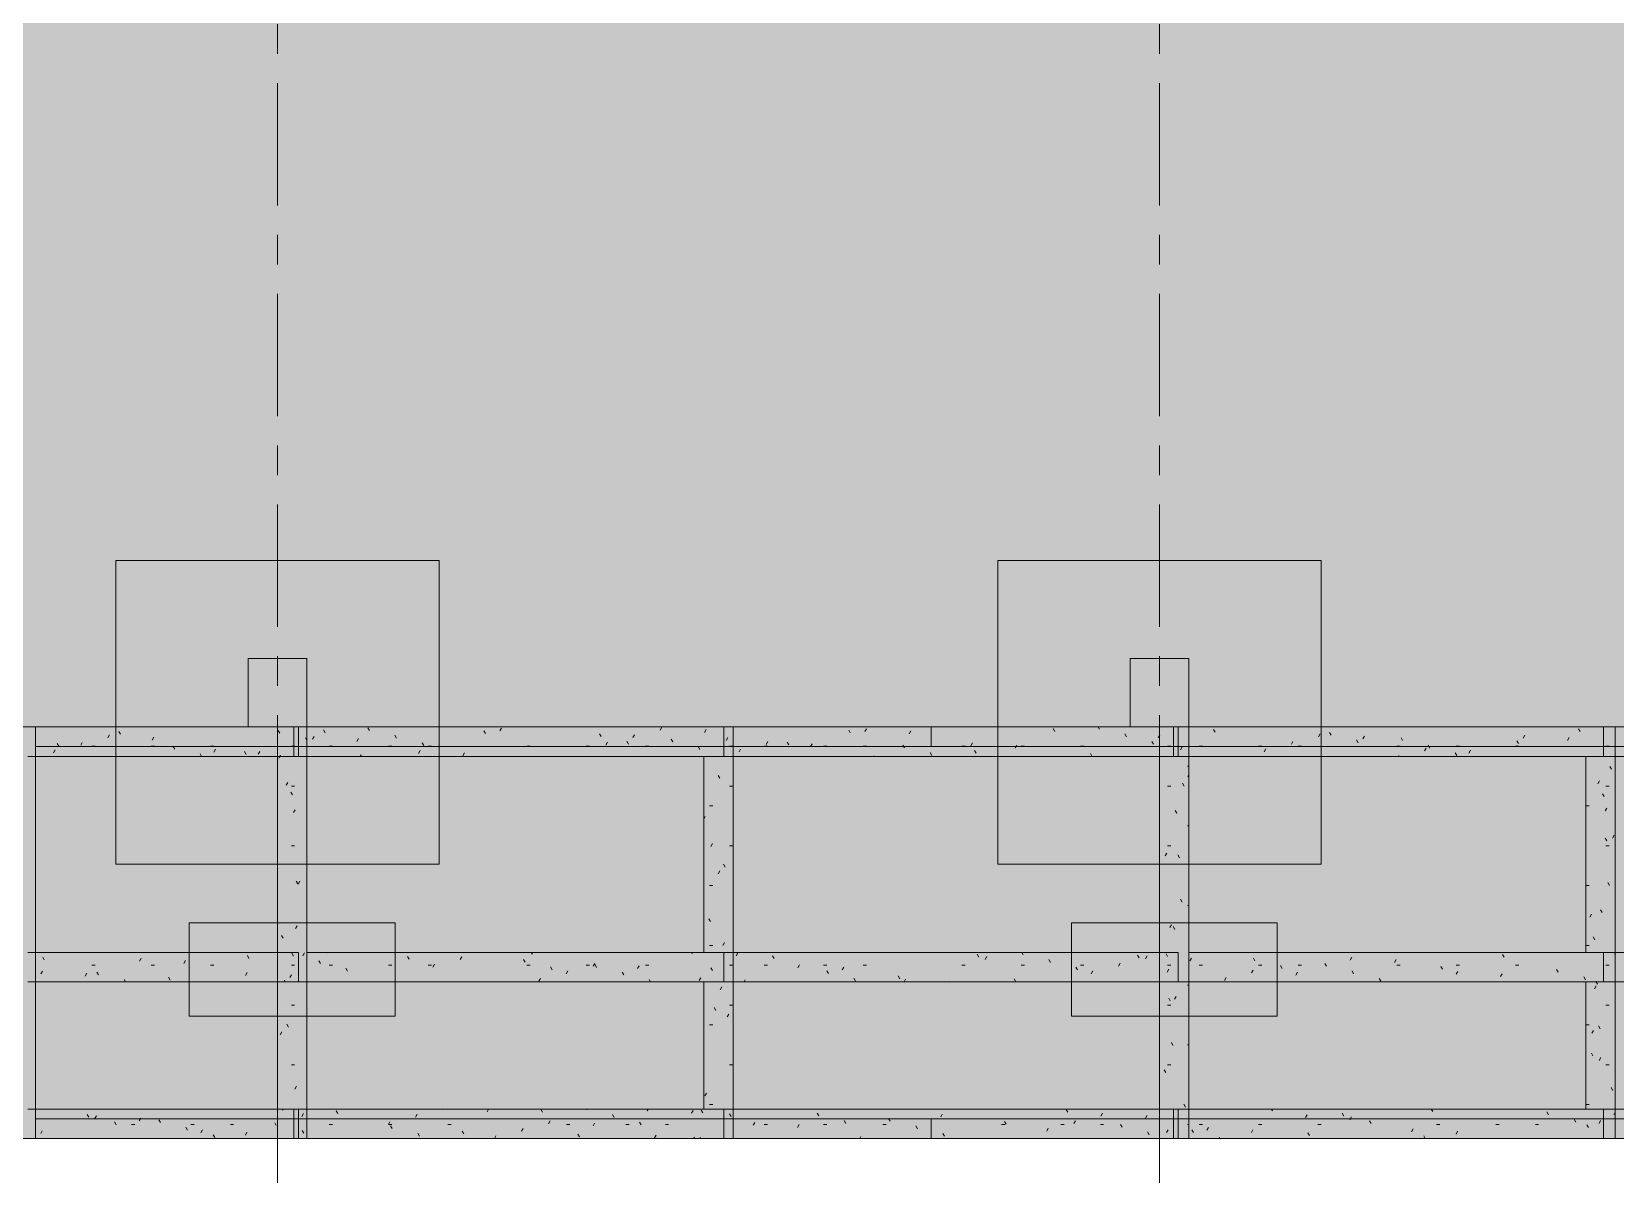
# Model space of a CAD drawing. Header units: millimetres. Extents: x -4000 to 187956, y -58990 to 162485.
# Drawn here: x 147922 to 164080, y -45821 to -34160 of the extents above; entities that cross this region are included whole.
import ezdxf

# ---------------------------------------------------------------- set-up
doc = ezdxf.new("R2010")
doc.units = ezdxf.units.MM
doc.linetypes.add('Grid Line 12_5mm', pattern=[2150, 1250, -300, 300, -300])
for name, color, linetype, lineweight in [('A-FLOR', 192, 'Continuous', 13), ('A-FLOR-PATT', 8, 'Continuous', 13), ('A-WALL', 113, 'Continuous', 13), ('A-WALL-PATT', 111, 'Continuous', 13), ('S-BEAM', 12, 'Continuous', 9), ('S-COLS', 52, 'Continuous', 9), ('S-GRID', 1, 'Continuous', 30)]:
    doc.layers.add(name, color=color, linetype=linetype, lineweight=lineweight)
pattern_1 = [(0, (0, 0), (812.8, 203.2), [33.528, -576.072, 33.528, -576.072, -3251.2]), (0, (0, 0), (812.8, 203.2), [-1219.2, 33.528, -1185.672, 33.528, -576.072, -1422.4]), (0, (0, 0), (812.8, 203.2), [-3048, 33.528, -372.872, 33.528, -982.472]), (120, (304.8, 101.6), (-582.37636, 602.30545), [33.528, -576.072, 33.528, -576.072, -3251.2]), (120, (304.8, 101.6), (-582.37636, 602.30545), [-1219.2, 33.528, -1185.672, 33.528, -576.072, -1422.4]), (120, (304.8, 101.6), (-582.37636, 602.30545), [-3048, 33.528, -372.872, 33.528, -982.472]), (240, (406.4, 508), (-230.42364, -805.50545), [33.528, -576.072, 33.528, -576.072, -3251.2]), (240, (406.4, 508), (-230.42364, -805.50545), [-1219.2, 33.528, -1185.672, 33.528, -576.072, -1422.4]), (240, (406.4, 508), (-230.42364, -805.50545), [-3048, 33.528, -372.872, 33.528, -982.472])]
pattern_2 = [(0, (2480.62, 0), (806.943, 203.2), [33.286, -571.921, 33.286, -571.921, -3227.771]), (0, (2480.62, 0), (806.943, 203.2), [-1210.414, 33.286, -1177.128, 33.286, -571.921, -1412.15]), (0, (2480.62, 0), (806.943, 203.2), [-3026.035, 33.286, -370.185, 33.286, -975.392]), (119.821, (2783.22, 101.6), (-579.43966, 604.50027), [33.468, -575.037, -3853.863]), (119.821, (2783.22, 101.6), (-579.43966, 604.50027), [-608.505, 33.468, -575.037, -3245.359]), (119.821, (2783.22, 101.6), (-579.43966, 604.50027), [-1217.009, 33.468, -1183.542, -2028.349]), (119.821, (2783.22, 101.6), (-579.43966, 604.50027), [-2434.019, 33.468, -575.037, -1419.844]), (119.821, (2783.22, 101.6), (-579.43966, 604.50027), [-3042.524, 33.468, -372.202, -1014.175]), (119.821, (2783.22, 101.6), (-579.43966, 604.50027), [-3448.194, 33.468, -980.707]), (240.179, (2884.1, 508), (-227.5056, -803.30884), [33.468, -575.037, -3853.863]), (240.179, (2884.1, 508), (-227.5056, -803.30884), [-608.505, 33.468, -575.037, -3245.359]), (240.179, (2884.1, 508), (-227.5056, -803.30884), [-1217.009, 33.468, -1183.542, -2028.349]), (240.179, (2884.1, 508), (-227.5056, -803.30884), [-2434.019, 33.468, -575.037, -1419.844]), (240.179, (2884.1, 508), (-227.5056, -803.30884), [-3042.524, 33.468, -372.202, -1014.175]), (240.179, (2884.1, 508), (-227.5056, -803.30884), [-3448.194, 33.468, -980.707])]

# ---------------------------------------------------------------- blocks, each defined once
blk = doc.blocks.new('CMF2_NHAPHUTRO_S_rvt-1-0_000')
at = {"layer": 'A-FLOR-PATT', "lineweight": 9}
h = blk.add_hatch(dxfattribs=at)
h.set_pattern_fill('FP_1', color=250, style=0, pattern_type=2)
h.set_pattern_definition(pattern_1)
h.paths.add_polyline_path([(65080, -42756), (65080, -39456), (62980, -39456), (62980, -42756)])
h.paths.add_polyline_path([(157780, -42656), (161080, -42656), (161080, -39556), (157780, -39556), (157780, -41297)])
h.paths.add_polyline_path([(166780, -42656), (170080, -42656), (170080, -39556), (166780, -39556), (166780, -41297)])
h.paths.add_polyline_path([(152080, -42656), (152080, -39556), (148780, -39556), (148780, -42656)])
h.paths.add_polyline_path([(139780, -42656), (143080, -42656), (143080, -39556), (139780, -39556), (139780, -41297)])
h.paths.add_polyline_path([(132580, -42656), (135880, -42656), (135880, -39556), (132580, -39556), (132580, -41297)])
h.paths.add_polyline_path([(128680, -42656), (128680, -39556), (125380, -39556), (125380, -42656)])
h.paths.add_polyline_path([(121480, -42656), (121480, -39556), (118180, -39556), (118180, -42656)])
h.paths.add_polyline_path([(108855, -42656), (112155, -42656), (112155, -39556), (108855, -39556), (108855, -41297)])
h.paths.add_polyline_path([(100180, -42656), (103480, -42656), (103480, -39556), (100180, -39556), (100180, -41297)])
h.paths.add_polyline_path([(96280, -42656), (96280, -39556), (92980, -39556), (92980, -42656), (93524, -42656)])
h.paths.add_polyline_path([(85780, -42656), (89080, -42656), (89080, -39556), (85780, -39556), (85780, -41297)])
h.paths.add_polyline_path([(78580, -42656), (81880, -42656), (81880, -39556), (78580, -39556), (78580, -41297)])
h.paths.add_polyline_path([(71380, -42656), (74680, -42656), (74680, -39556), (71380, -39556), (71380, -41297)])
h.paths.add_polyline_path([(58480, -42656), (58480, -39556), (55180, -39556), (55180, -42656), (57244, -42656)])
h.paths.add_polyline_path([(178250, -42206), (178250, -38906), (176150, -38906), (176150, -42206)])
h.paths.add_polyline_path([(167380, -33006), (169480, -33006), (169480, -29706), (167380, -29706), (167380, -31953)])
h.paths.add_polyline_path([(158380, -33006), (160480, -33006), (160480, -29706), (158380, -29706), (158380, -31953)])
h.paths.add_polyline_path([(140380, -33006), (142480, -33006), (142480, -29706), (140380, -29706), (140380, -31953)])
h.paths.add_polyline_path([(133180, -33006), (135280, -33006), (135280, -29706), (133180, -29706), (133180, -31953)])
h.paths.add_polyline_path([(125980, -33006), (128080, -33006), (128080, -29706), (125980, -29706), (125980, -31953)])
h.paths.add_polyline_path([(120733, -33006), (120880, -33006), (120880, -29706), (118780, -29706), (118780, -33006)])
h.paths.add_polyline_path([(111555, -33006), (111555, -29706), (109455, -29706), (109455, -33006)])
h.paths.add_polyline_path([(95680, -33006), (95680, -29706), (93580, -29706), (93580, -33006)])
h.paths.add_polyline_path([(102880, -33006), (102880, -29706), (100780, -29706), (100780, -33006), (102593, -33006)])
h.paths.add_polyline_path([(88480, -33006), (88480, -29706), (86380, -29706), (86380, -33006)])
h.paths.add_polyline_path([(71980, -33006), (74080, -33006), (74080, -29706), (71980, -29706), (71980, -31953)])
h.paths.add_polyline_path([(65080, -33006), (65080, -29706), (62980, -29706), (62980, -33006)])
h.paths.add_polyline_path([(57244, -33006), (57880, -33006), (57880, -29706), (55780, -29706), (55780, -33006)])
h.paths.add_polyline_path([(178250, -32906), (178250, -29806), (176150, -29806), (176150, -32906)])
h.paths.add_polyline_path([(158280, -27956), (160380, -27956), (160380, -27056), (158280, -27056), (158280, -27281)])
h.paths.add_polyline_path([(63180, -27956), (65280, -27956), (65280, -27056), (63180, -27056), (63180, -27281)])
h.paths.add_polyline_path([(120733, -25756), (120880, -25756), (120880, -22656), (118780, -22656), (118780, -25756)])
h.paths.add_polyline_path([(128080, -25756), (128080, -22656), (125980, -22656), (125980, -25756)])
h.paths.add_polyline_path([(111555, -25756), (111555, -22656), (109455, -22656), (109455, -25756)])
h.paths.add_polyline_path([(71980, -25756), (74080, -25756), (74080, -22656), (71980, -22656)])
h.paths.add_polyline_path([(62980, -25756), (65080, -25756), (65080, -22656), (62980, -22656)])
h.paths.add_polyline_path([(55780, -25756), (57880, -25756), (57880, -22656), (55780, -22656)])
h.paths.add_polyline_path([(178230, -25256), (178230, -23156), (176130, -23156), (176130, -25256)])
h.paths.add_polyline_path([(169480, -25256), (169480, -23156), (167380, -23156), (167380, -25256)])
h.paths.add_polyline_path([(160480, -25256), (160480, -23156), (158380, -23156), (158380, -25256)])
h.paths.add_polyline_path([(151480, -25256), (151480, -23156), (149380, -23156), (149380, -25256)])
h.paths.add_polyline_path([(140380, -25256), (142480, -25256), (142480, -23156), (140380, -23156)])
h.paths.add_polyline_path([(133180, -25256), (135280, -25256), (135280, -23156), (133180, -23156)])
h.paths.add_polyline_path([(102593, -25256), (102880, -25256), (102880, -23156), (100780, -23156), (100780, -25256)])
h.paths.add_polyline_path([(95680, -25256), (95680, -23156), (93580, -23156), (93580, -25256)])
h.paths.add_polyline_path([(79180, -25256), (81280, -25256), (81280, -23156), (79180, -23156)])
h.paths.add_polyline_path([(88480, -25256), (88480, -23156), (86380, -23156), (86380, -25256)])
h = blk.add_hatch(dxfattribs=at)
h.set_pattern_fill('FP_1', color=250, style=0, pattern_type=2)
h.set_pattern_definition(pattern_1)
h.paths.add_polyline_path([(166083, -41256), (177500, -41256), (177500, -23656), (161590, -23656), (161590, -30806), (147030, -30806), (147030, -31006), (147130, -31006), (147130, -41256), (147943, -41256)])
at = {"layer": 'A-FLOR-PATT', "transparency": 33554534}
blk.add_hatch(color=7, dxfattribs=at).paths.add_polyline_path([(147943, -45456), (147961, -45456), (147961, -41256), (146715, -41256), (146715, -45456)])
at = {"layer": 'A-FLOR-PATT', "lineweight": 9}
h = blk.add_hatch(dxfattribs=at)
h.set_pattern_fill('FP_3', color=250, style=0, pattern_type=2)
h.set_pattern_definition([(0, (2469.15, 0), (806.975, 203.2), [33.288, -571.943, 33.288, -571.943, -3227.9]), (0, (2469.15, 0), (806.975, 203.2), [-1210.462, 33.288, -1177.175, 33.288, -571.943, -1412.206]), (0, (2469.15, 0), (806.975, 203.2), [-3026.156, 33.288, -370.2, 33.288, -975.431]), (119.822, (2771.76, 101.6), (-578.20419, 602.30436), [33.468, -575.043, -3853.901]), (119.822, (2771.76, 101.6), (-578.20419, 602.30436), [-608.511, 33.468, -575.043, -3245.391]), (119.822, (2771.76, 101.6), (-578.20419, 602.30436), [-1217.021, 33.468, -1183.553, -2028.369]), (119.822, (2771.76, 101.6), (-578.20419, 602.30436), [-2434.043, 33.468, -575.043, -1419.858]), (119.822, (2771.76, 101.6), (-578.20419, 602.30436), [-3042.554, 33.468, -372.206, -1014.185]), (119.822, (2771.76, 101.6), (-578.20419, 602.30436), [-3448.227, 33.468, -980.716]), (240.178, (2872.64, 508), (-228.7741, -805.50542), [33.468, -575.043, -3853.901]), (240.178, (2872.64, 508), (-228.7741, -805.50542), [-608.511, 33.468, -575.043, -3245.391]), (240.178, (2872.64, 508), (-228.7741, -805.50542), [-1217.021, 33.468, -1183.553, -2028.369]), (240.178, (2872.64, 508), (-228.7741, -805.50542), [-2434.043, 33.468, -575.043, -1419.858]), (240.178, (2872.64, 508), (-228.7741, -805.50542), [-3042.554, 33.468, -372.206, -1014.185]), (240.178, (2872.64, 508), (-228.7741, -805.50542), [-3448.227, 33.468, -980.716])])
h.paths.add_polyline_path([(166083, -45456), (174130, -45456), (174130, -41256), (147961, -41256), (147961, -45456), (157013, -45456)])
h = blk.add_hatch(dxfattribs=at)
h.set_pattern_fill('FP_1', color=250, style=0, pattern_type=2)
h.set_pattern_definition(pattern_1)
h.paths.add_polyline_path([(175030, -44206), (175030, -43256), (172930, -43256), (172930, -44206)])
h.paths.add_polyline_path([(169630, -44206), (169630, -43256), (167530, -43256), (167530, -44206)])
h.paths.add_polyline_path([(151630, -44206), (151630, -43256), (149530, -43256), (149530, -44206)])
h.paths.add_polyline_path([(160630, -44206), (160630, -43256), (158530, -43256), (158530, -44206)])
h.paths.add_polyline_path([(142630, -44206), (142630, -43256), (140530, -43256), (140530, -44206)])
h.paths.add_polyline_path([(135430, -44206), (135430, -43256), (133330, -43256), (133330, -44206)])
h.paths.add_polyline_path([(126130, -44206), (128230, -44206), (128230, -43256), (126130, -43256)])
h.paths.add_polyline_path([(111555, -44206), (111555, -43256), (109455, -43256), (109455, -44206)])
h.paths.add_polyline_path([(121030, -44206), (121030, -43256), (118930, -43256), (118930, -44206)])
h.paths.add_polyline_path([(95530, -44206), (95530, -43256), (93430, -43256), (93430, -44206), (93524, -44206)])
h.paths.add_polyline_path([(102730, -44206), (102730, -43256), (100630, -43256), (100630, -44206)])
h.paths.add_polyline_path([(88330, -44206), (88330, -43256), (86230, -43256), (86230, -44206)])
h.paths.add_polyline_path([(80830, -44206), (80830, -43256), (78730, -43256), (78730, -44206)])
at = {"layer": 'A-WALL-PATT', "transparency": 33554534}
for points in [[(157100, -41456), (157100, -41256), (147961, -41256), (147961, -41456), (157013, -41456)], [(157100, -45456), (157100, -45256), (147961, -45256), (147961, -45456), (157013, -45456)]]:
    blk.add_hatch(color=7, dxfattribs=at).paths.add_polyline_path(points)
at = {"layer": 'S-BEAM'}
h = blk.add_hatch(dxfattribs=at)
h.set_pattern_fill('FP_4', color=256, style=0, pattern_type=2)
h.set_pattern_definition(pattern_2)
h.paths.add_polyline_path([(147943, -41556), (150645, -41556), (150645, -41256), (147884, -41256), (147884, -41556)])
h = blk.add_hatch(dxfattribs=at)
h.set_pattern_fill('FP_1', color=256, style=0, pattern_type=2)
h.set_pattern_definition(pattern_1)
h.paths.add_polyline_path([(150430, -45456), (150730, -45456), (150730, -41256), (150430, -41256), (150430, -45156)])
h = blk.add_hatch(dxfattribs=at)
h.set_pattern_fill('FP_4', color=256, style=0, pattern_type=2)
h.set_pattern_definition(pattern_2)
h.paths.add_polyline_path([(154983, -41556), (154983, -41256), (150730, -41256), (150730, -41556)])
h = blk.add_hatch(dxfattribs=at)
h.set_pattern_fill('FP_1', color=256, style=0, pattern_type=2)
h.set_pattern_definition(pattern_1)
h.paths.add_polyline_path([(154780, -45456), (155080, -45456), (155080, -41256), (154780, -41256), (154780, -45156)])
h = blk.add_hatch(dxfattribs=at)
h.set_pattern_fill('FP_4', color=256, style=0, pattern_type=2)
h.set_pattern_definition(pattern_2)
h.paths.add_polyline_path([(159620, -41556), (159620, -41256), (155080, -41256), (155080, -41556), (157013, -41556)])
h = blk.add_hatch(dxfattribs=at)
h.set_pattern_fill('FP_1', color=256, style=0, pattern_type=2)
h.set_pattern_definition(pattern_1)
h.paths.add_polyline_path([(159430, -45456), (159730, -45456), (159730, -41256), (159430, -41256), (159430, -45156)])
h = blk.add_hatch(dxfattribs=at)
h.set_pattern_fill('FP_4', color=256, style=0, pattern_type=2)
h.set_pattern_definition(pattern_2)
h.paths.add_polyline_path([(163958, -41556), (163958, -41256), (159730, -41256), (159730, -41556)])
h = blk.add_hatch(dxfattribs=at)
h.set_pattern_fill('FP_1', color=256, style=0, pattern_type=2)
h.set_pattern_definition(pattern_1)
h.paths.add_polyline_path([(163780, -45456), (164080, -45456), (164080, -41256), (163780, -41256), (163780, -45156)])
h = blk.add_hatch(dxfattribs=at)
h.set_pattern_fill('FP_4', color=256, style=0, pattern_type=2)
h.set_pattern_definition(pattern_2)
h.paths.add_polyline_path([(150645, -43856), (150645, -43556), (147884, -43556), (147884, -43856), (147943, -43856)])
h = blk.add_hatch(dxfattribs=at)
h.set_pattern_fill('FP_4', color=256, style=0, pattern_type=2)
h.set_pattern_definition(pattern_2)
h.paths.add_polyline_path([(154983, -43856), (154983, -43556), (150730, -43556), (150730, -43856)])
h = blk.add_hatch(dxfattribs=at)
h.set_pattern_fill('FP_4', color=256, style=0, pattern_type=2)
h.set_pattern_definition(pattern_2)
h.paths.add_polyline_path([(159620, -43856), (159620, -43556), (155080, -43556), (155080, -43856), (157013, -43856)])
h = blk.add_hatch(dxfattribs=at)
h.set_pattern_fill('FP_4', color=256, style=0, pattern_type=2)
h.set_pattern_definition(pattern_2)
h.paths.add_polyline_path([(163958, -43856), (163958, -43556), (159730, -43556), (159730, -43856)])
h = blk.add_hatch(dxfattribs=at)
h.set_pattern_fill('FP_4', color=256, style=0, pattern_type=2)
h.set_pattern_definition(pattern_2)
h.paths.add_polyline_path([(150645, -45456), (150645, -45156), (147884, -45156), (147884, -45456), (147943, -45456)])
h = blk.add_hatch(dxfattribs=at)
h.set_pattern_fill('FP_4', color=256, style=0, pattern_type=2)
h.set_pattern_definition(pattern_2)
h.paths.add_polyline_path([(154983, -45456), (154983, -45156), (150730, -45156), (150730, -45456)])
h = blk.add_hatch(dxfattribs=at)
h.set_pattern_fill('FP_4', color=256, style=0, pattern_type=2)
h.set_pattern_definition(pattern_2)
h.paths.add_polyline_path([(159620, -45456), (159620, -45156), (155080, -45156), (155080, -45456), (157013, -45456)])
h = blk.add_hatch(dxfattribs=at)
h.set_pattern_fill('FP_4', color=256, style=0, pattern_type=2)
h.set_pattern_definition(pattern_2)
h.paths.add_polyline_path([(163958, -45456), (163958, -45156), (159730, -45156), (159730, -45456)])
at = {"layer": 'S-COLS', "lineweight": 5, "transparency": 33554534}
for points in [[(150730, -41256), (150730, -40556), (150130, -40556), (150130, -41256)], [(159730, -41256), (159730, -40556), (159130, -40556), (159130, -41256)]]:
    blk.add_hatch(color=256, dxfattribs=at).paths.add_polyline_path(points)
at = {"layer": 'S-COLS'}
h = blk.add_hatch(dxfattribs=at)
h.set_pattern_fill('FP_1', color=256, style=0, pattern_type=2)
h.set_pattern_definition(pattern_1)
h.paths.add_polyline_path([(150730, -43856), (150730, -43256), (150430, -43256), (150430, -43856)])
h = blk.add_hatch(dxfattribs=at)
h.set_pattern_fill('FP_1', color=256, style=0, pattern_type=2)
h.set_pattern_definition(pattern_1)
h.paths.add_polyline_path([(159730, -43856), (159730, -43256), (159430, -43256), (159430, -43856)])
at = {"layer": 'A-FLOR', "color": 81, "lineweight": 15}
for p, q in [((148780, -41256), (148780, -39556)), ((148780, -39556), (152080, -39556)), ((152080, -39556), (152080, -41256)), ((157780, -41256), (157780, -39556)), ((157780, -39556), (161080, -39556)), ((161080, -39556), (161080, -41256)), ((148780, -41456), (148780, -41556)), ((152080, -41556), (152080, -41456)), ((157780, -41456), (157780, -41556)), ((161080, -41556), (161080, -41456)), ((148780, -42656), (148780, -41556)), ((152080, -41556), (152080, -42656)), ((157780, -42656), (157780, -41556)), ((161080, -41556), (161080, -42656)), ((150430, -42656), (148780, -42656)), ((150430, -42656), (150730, -42656)), ((152080, -42656), (150730, -42656)), ((159430, -42656), (157780, -42656)), ((159430, -42656), (159730, -42656)), ((161080, -42656), (159730, -42656)), ((149530, -43556), (149530, -43256)), ((149530, -43256), (150430, -43256)), ((150730, -43256), (151630, -43256)), ((151630, -43256), (151630, -43556)), ((158530, -43556), (158530, -43256)), ((158530, -43256), (159430, -43256)), ((159730, -43256), (160630, -43256)), ((160630, -43256), (160630, -43556)), ((149530, -43556), (149530, -43856)), ((151630, -43856), (151630, -43556)), ((158530, -43556), (158530, -43856)), ((160630, -43856), (160630, -43556)), ((149530, -44206), (149530, -43856)), ((151630, -43856), (151630, -44206)), ((158530, -44206), (158530, -43856)), ((160630, -43856), (160630, -44206)), ((150430, -44206), (149530, -44206)), ((150430, -44206), (150730, -44206)), ((151630, -44206), (150730, -44206)), ((159430, -44206), (158530, -44206)), ((159430, -44206), (159730, -44206)), ((160630, -44206), (159730, -44206))]:
    blk.add_line(p, q, dxfattribs=at)
at = {"layer": 'A-FLOR', "color": 93, "lineweight": 15}
for p, q in [((152080, -39556), (148780, -39556)), ((148780, -39556), (148780, -41256)), ((152080, -41256), (152080, -39556)), ((161080, -39556), (157780, -39556)), ((157780, -39556), (157780, -41256)), ((161080, -41256), (161080, -39556)), ((147884, -41256), (147961, -41256)), ((147961, -41256), (147884, -41256)), ((157100, -41256), (159130, -41256)), ((159730, -41256), (168130, -41256)), ((148780, -41556), (148780, -42656)), ((152080, -42656), (152080, -41556)), ((157780, -41556), (157780, -42656)), ((161080, -42656), (161080, -41556)), ((148780, -42656), (150430, -42656)), ((150730, -42656), (152080, -42656)), ((157780, -42656), (159430, -42656)), ((159730, -42656), (161080, -42656)), ((150430, -43256), (149530, -43256)), ((149530, -43256), (149530, -43556)), ((151630, -43256), (150730, -43256)), ((151630, -43556), (151630, -43256)), ((159430, -43256), (158530, -43256)), ((158530, -43256), (158530, -43556)), ((160630, -43256), (159730, -43256)), ((160630, -43556), (160630, -43256)), ((149530, -43856), (149530, -44206)), ((151630, -44206), (151630, -43856)), ((158530, -43856), (158530, -44206)), ((160630, -44206), (160630, -43856)), ((149530, -44206), (150430, -44206)), ((150730, -44206), (151630, -44206)), ((158530, -44206), (159430, -44206)), ((159730, -44206), (160630, -44206)), ((147884, -45456), (147961, -45456)), ((174130, -45456), (157100, -45456))]:
    blk.add_line(p, q, dxfattribs=at)
at = {"layer": 'A-FLOR', "color": 94, "lineweight": 15}
for p, q in [((147961, -41256), (146715, -41256)), ((147961, -45456), (147961, -41256)), ((146715, -45456), (147961, -45456))]:
    blk.add_line(p, q, dxfattribs=at)
at = {"layer": 'A-FLOR', "color": 63, "lineweight": 15}
for p, q in [((147961, -41256), (147884, -41256)), ((147961, -41256), (150130, -41256)), ((150130, -41256), (147961, -41256)), ((148780, -41256), (148780, -41456)), ((150430, -41256), (150597, -41256)), ((150645, -41256), (150430, -41256)), ((150730, -41256), (154780, -41256)), ((154780, -41256), (150730, -41256)), ((152080, -41456), (152080, -41256)), ((157100, -41256), (154983, -41256)), ((155080, -41256), (157100, -41256)), ((147961, -45456), (150430, -45456)), ((150645, -45456), (154780, -45456)), ((154983, -45456), (157100, -45456))]:
    blk.add_line(p, q, dxfattribs=at)
at = {"layer": 'A-FLOR', "color": 53, "lineweight": 15}
for p, q in [((150130, -41256), (147961, -41256)), ((150597, -41256), (150430, -41256)), ((150645, -41256), (150730, -41256)), ((154780, -41256), (150730, -41256)), ((157100, -41256), (155080, -41256)), ((159430, -41256), (159572, -41256)), ((159620, -41256), (159430, -41256)), ((159730, -41256), (159620, -41256))]:
    blk.add_line(p, q, dxfattribs=at)
at = {"layer": 'A-FLOR', "color": 96, "lineweight": 15}
for p, q in [((147961, -41256), (150130, -41256)), ((150730, -41256), (157100, -41256)), ((157100, -45456), (147961, -45456))]:
    blk.add_line(p, q, dxfattribs=at)
at = {"layer": 'A-FLOR', "color": 71, "lineweight": 15}
for p, q in [((148780, -41456), (148780, -41256)), ((150645, -41256), (150597, -41256)), ((150597, -41256), (150645, -41256)), ((152080, -41256), (152080, -41456)), ((154983, -41256), (154780, -41256)), ((155080, -41256), (154983, -41256)), ((154983, -41256), (155080, -41256)), ((157100, -41256), (159130, -41256)), ((159130, -41256), (157100, -41256)), ((157780, -41256), (157780, -41456)), ((159572, -41256), (159620, -41256)), ((159730, -41256), (159620, -41256)), ((159620, -41256), (159730, -41256)), ((159730, -41256), (163780, -41256)), ((163780, -41256), (159730, -41256)), ((161080, -41456), (161080, -41256)), ((168130, -41256), (163958, -41256)), ((164080, -41256), (168130, -41256)), ((148780, -41556), (148780, -41456)), ((152080, -41456), (152080, -41556)), ((157780, -41556), (157780, -41456)), ((161080, -41456), (161080, -41556)), ((150730, -42656), (150430, -42656)), ((159730, -42656), (159430, -42656)), ((150730, -43256), (150430, -43256)), ((159730, -43256), (159430, -43256)), ((149530, -43856), (149530, -43556)), ((151630, -43556), (151630, -43856)), ((158530, -43856), (158530, -43556)), ((160630, -43556), (160630, -43856)), ((150730, -44206), (150430, -44206)), ((159730, -44206), (159430, -44206)), ((150430, -45456), (150645, -45456)), ((154780, -45456), (154983, -45456)), ((157100, -45456), (159430, -45456)), ((159620, -45456), (163780, -45456)), ((163958, -45456), (168430, -45456))]:
    blk.add_line(p, q, dxfattribs=at)
at = {"layer": 'A-FLOR', "color": 75, "lineweight": 15}
blk.add_line((150430, -41256), (150130, -41256), dxfattribs=at)
at = {"layer": 'A-FLOR', "color": 85, "lineweight": 15}
for p, q in [((150130, -41256), (150430, -41256)), ((150430, -41256), (150130, -41256))]:
    blk.add_line(p, q, dxfattribs=at)
at = {"layer": 'A-FLOR', "color": 98, "lineweight": 15}
blk.add_line((150130, -41256), (150730, -41256), dxfattribs=at)
at = {"layer": 'A-FLOR', "color": 31, "lineweight": 15}
for p, q in [((150730, -41256), (150645, -41256)), ((159572, -41256), (159430, -41256))]:
    blk.add_line(p, q, dxfattribs=at)
at = {"layer": 'A-FLOR', "color": 73, "lineweight": 15}
for p, q in [((150730, -41256), (150645, -41256)), ((159430, -41256), (159130, -41256))]:
    blk.add_line(p, q, dxfattribs=at)
at = {"layer": 'A-FLOR', "color": 255, "lineweight": 15}
for p, q in [((154983, -41256), (154780, -41256)), ((154780, -41256), (154983, -41256)), ((159130, -41256), (157100, -41256)), ((157780, -41456), (157780, -41256)), ((159620, -41256), (159572, -41256)), ((163780, -41256), (159730, -41256)), ((161080, -41256), (161080, -41456)), ((163958, -41256), (163780, -41256)), ((163958, -41256), (164080, -41256)), ((168130, -41256), (164080, -41256)), ((150430, -43256), (150730, -43256)), ((159430, -43256), (159730, -43256)), ((159430, -45456), (159620, -45456)), ((163780, -45456), (163958, -45456))]:
    blk.add_line(p, q, dxfattribs=at)
at = {"layer": 'A-FLOR', "color": 55, "lineweight": 15}
for p, q in [((159130, -41256), (159430, -41256)), ((159430, -41256), (159130, -41256))]:
    blk.add_line(p, q, dxfattribs=at)
at = {"layer": 'A-FLOR', "color": 95, "lineweight": 15}
blk.add_line((159130, -41256), (159730, -41256), dxfattribs=at)
at = {"layer": 'A-FLOR', "color": 90, "lineweight": 15}
for p, q in [((163958, -41256), (163780, -41256)), ((163780, -41256), (163958, -41256)), ((164080, -41256), (163958, -41256))]:
    blk.add_line(p, q, dxfattribs=at)
at = {"layer": 'A-WALL', "color": 90, "lineweight": 15}
for p, q in [((157100, -41256), (147961, -41256)), ((147961, -41256), (147961, -41456)), ((150130, -41256), (147961, -41256)), ((150730, -41256), (150130, -41256)), ((157100, -41256), (150730, -41256)), ((157100, -41456), (157100, -41256)), ((157100, -41256), (159130, -41256)), ((159130, -41256), (159730, -41256)), ((159730, -41256), (168130, -41256)), ((147961, -41456), (157100, -41456)), ((147961, -41456), (157100, -41456)), ((174130, -41456), (157100, -41456)), ((157100, -45256), (147961, -45256)), ((147961, -45256), (147961, -45456)), ((157100, -45256), (147961, -45256)), ((157100, -45456), (157100, -45256)), ((157100, -45256), (174130, -45256)), ((147961, -45456), (157100, -45456)), ((147961, -45456), (157100, -45456)), ((174130, -45456), (157100, -45456))]:
    blk.add_line(p, q, dxfattribs=at)
at = {"layer": 'A-WALL', "color": 35, "lineweight": 15}
for p, q in [((159130, -41256), (157100, -41256)), ((168130, -41256), (159730, -41256)), ((157100, -41456), (172884, -41456)), ((172884, -45256), (157100, -45256)), ((157100, -45456), (172884, -45456))]:
    blk.add_line(p, q, dxfattribs=at)
at = {"layer": 'A-WALL', "color": 77, "lineweight": 15}
blk.add_line((159730, -41256), (159130, -41256), dxfattribs=at)
at = {"layer": 'S-BEAM', "color": 252}
for p, q in [((147884, -41256), (147961, -41256)), ((159130, -41256), (159430, -41256)), ((159730, -41456), (159730, -41256)), ((164080, -41456), (164080, -41256)), ((150645, -41556), (150645, -41456)), ((154983, -41556), (154983, -41456)), ((159620, -41556), (159620, -41456)), ((163958, -41556), (163958, -41456)), ((147884, -41556), (147961, -41556)), ((150645, -41556), (147961, -41556)), ((150430, -41556), (150430, -43556)), ((154983, -41556), (150730, -41556)), ((154780, -41556), (154780, -43556)), ((159620, -41556), (155080, -41556)), ((159430, -41556), (159430, -43556)), ((159730, -41556), (163958, -41556)), ((163780, -41556), (163780, -43556)), ((168595, -41556), (164080, -41556)), ((147961, -43556), (147884, -43556)), ((147961, -43556), (150645, -43556)), ((150645, -43856), (150645, -43556)), ((150730, -43556), (154983, -43556)), ((154983, -43856), (154983, -43556)), ((155080, -43556), (159620, -43556)), ((159620, -43856), (159620, -43556)), ((163958, -43556), (159730, -43556)), ((163958, -43856), (163958, -43556)), ((164080, -43556), (168595, -43556)), ((147884, -43856), (147961, -43856)), ((150645, -43856), (147961, -43856)), ((150430, -43856), (150430, -45156)), ((154983, -43856), (150730, -43856)), ((154780, -43856), (154780, -45156)), ((159620, -43856), (155080, -43856)), ((159430, -43856), (159430, -45156)), ((159730, -43856), (163958, -43856)), ((163780, -43856), (163780, -45156)), ((168595, -43856), (164080, -43856)), ((147884, -45156), (147961, -45156)), ((147961, -45156), (150645, -45156)), ((150645, -45256), (150645, -45156)), ((150730, -45156), (154983, -45156)), ((154983, -45256), (154983, -45156)), ((155080, -45156), (159620, -45156)), ((159620, -45256), (159620, -45156)), ((163958, -45156), (159730, -45156)), ((163958, -45256), (163958, -45156)), ((164080, -45156), (168595, -45156)), ((159730, -45456), (159730, -45256)), ((164080, -45456), (164080, -45256)), ((147884, -45456), (147961, -45456))]:
    blk.add_line(p, q, dxfattribs=at)
at = {"layer": 'S-BEAM', "color": 250}
for p, q in [((147884, -41256), (147961, -41256)), ((150730, -41456), (150730, -41256)), ((155080, -41456), (155080, -41256)), ((150730, -45256), (150730, -41456)), ((155080, -45256), (155080, -41456)), ((159730, -45256), (159730, -41456)), ((164080, -45256), (164080, -41456)), ((147961, -41556), (147884, -41556)), ((147884, -43556), (147961, -43556)), ((147961, -43856), (147884, -43856)), ((147884, -45156), (147961, -45156)), ((150730, -45456), (150730, -45256)), ((155080, -45456), (155080, -45256)), ((147961, -45456), (147884, -45456))]:
    blk.add_line(p, q, dxfattribs=at)
at = {"layer": 'S-BEAM', "color": 253}
for p, q in [((147961, -41256), (150130, -41256)), ((150430, -41256), (150597, -41256)), ((150730, -41256), (154780, -41256)), ((150730, -41456), (150730, -41256)), ((155080, -41256), (157100, -41256)), ((155080, -41456), (155080, -41256)), ((157100, -41256), (159130, -41256)), ((159620, -41456), (159620, -41256)), ((163958, -41256), (159730, -41256)), ((163958, -41256), (164080, -41256)), ((163958, -41456), (163958, -41256)), ((164080, -41256), (168130, -41256)), ((150730, -41556), (150730, -41456)), ((155080, -41556), (155080, -41456)), ((159730, -41556), (159730, -41456)), ((164080, -41556), (164080, -41456)), ((147961, -41556), (150430, -41556)), ((150430, -43256), (150430, -41556)), ((150430, -41556), (150645, -41556)), ((150645, -41556), (150730, -41556)), ((150730, -43256), (150730, -41556)), ((150730, -41556), (154780, -41556)), ((154780, -43556), (154780, -41556)), ((154780, -41556), (154983, -41556)), ((155080, -41556), (154983, -41556)), ((155080, -43556), (155080, -41556)), ((155080, -41556), (159430, -41556)), ((159430, -43256), (159430, -41556)), ((159430, -41556), (159620, -41556)), ((159620, -41556), (159730, -41556)), ((159730, -43256), (159730, -41556)), ((159730, -41556), (163780, -41556)), ((163780, -43556), (163780, -41556)), ((163780, -41556), (163958, -41556)), ((164080, -41556), (163958, -41556)), ((164080, -43556), (164080, -41556)), ((164080, -41556), (168430, -41556)), ((150430, -43556), (147961, -43556)), ((150645, -43556), (150430, -43556)), ((150730, -43856), (150730, -43556)), ((154780, -43556), (150730, -43556)), ((154983, -43556), (154780, -43556)), ((154983, -43556), (155080, -43556)), ((159430, -43556), (155080, -43556)), ((155080, -43856), (155080, -43556)), ((159620, -43556), (159430, -43556)), ((159730, -43856), (159730, -43556)), ((163780, -43556), (159730, -43556)), ((163958, -43556), (163780, -43556)), ((163958, -43556), (164080, -43556)), ((164080, -43856), (164080, -43556)), ((147961, -43856), (150430, -43856)), ((150430, -43856), (150430, -45156)), ((150430, -43856), (150645, -43856)), ((150730, -45156), (150730, -43856)), ((150730, -43856), (154780, -43856)), ((154780, -45156), (154780, -43856)), ((154780, -43856), (154983, -43856)), ((155080, -43856), (154983, -43856)), ((155080, -45156), (155080, -43856)), ((155080, -43856), (159430, -43856)), ((159430, -43856), (159430, -45156)), ((159430, -43856), (159620, -43856)), ((159730, -45156), (159730, -43856)), ((159730, -43856), (163780, -43856)), ((163780, -45156), (163780, -43856)), ((163780, -43856), (163958, -43856)), ((164080, -43856), (163958, -43856)), ((164080, -45156), (164080, -43856)), ((147961, -45156), (150430, -45156)), ((150645, -45156), (150430, -45156)), ((150730, -45156), (150645, -45156)), ((150730, -45156), (154780, -45156)), ((150730, -45256), (150730, -45156)), ((154983, -45156), (154780, -45156)), ((154983, -45156), (155080, -45156)), ((155080, -45156), (159430, -45156)), ((155080, -45256), (155080, -45156)), ((159620, -45156), (159430, -45156)), ((159730, -45156), (159620, -45156)), ((159730, -45156), (163780, -45156)), ((159730, -45256), (159730, -45156)), ((163958, -45156), (163780, -45156)), ((163958, -45156), (164080, -45156)), ((164080, -45156), (168430, -45156)), ((164080, -45256), (164080, -45156)), ((150730, -45456), (150730, -45256)), ((155080, -45456), (155080, -45256)), ((159620, -45456), (159620, -45256)), ((163958, -45456), (163958, -45256)), ((147961, -45456), (150430, -45456)), ((150730, -45456), (154780, -45456)), ((155080, -45456), (157100, -45456)), ((159620, -45456), (157100, -45456)), ((159730, -45456), (159620, -45456)), ((159730, -45456), (163958, -45456)), ((164080, -45456), (163958, -45456)), ((168595, -45456), (164080, -45456))]:
    blk.add_line(p, q, dxfattribs=at)
at = {"layer": 'S-BEAM', "color": 37}
for p, q in [((147961, -41256), (150130, -41256)), ((150645, -41456), (150645, -41256)), ((150730, -41256), (154983, -41256)), ((154983, -41256), (155080, -41256)), ((154983, -41456), (154983, -41256)), ((155080, -41256), (157100, -41256)), ((150645, -45456), (150645, -45256)), ((154983, -45456), (154983, -45256)), ((150645, -45456), (147961, -45456)), ((150730, -45456), (150645, -45456)), ((154983, -45456), (150730, -45456)), ((155080, -45456), (154983, -45456)), ((157100, -45456), (155080, -45456))]:
    blk.add_line(p, q, dxfattribs=at)
at = {"layer": 'S-BEAM', "color": 57}
blk.add_line((150130, -41256), (150430, -41256), dxfattribs=at)
at = {"layer": 'S-BEAM', "color": 59}
for p in [(150130, -41256), (150730, -41256)]:
    blk.add_line(p, (150645, -41256), dxfattribs=at)
at = {"layer": 'S-BEAM', "color": 9}
for p, q in [((150430, -41456), (150430, -41256)), ((150430, -41256), (150430, -41456)), ((150597, -41256), (150645, -41256)), ((150597, -41256), (150597, -41456)), ((150645, -41256), (150730, -41256)), ((154983, -41256), (155080, -41256)), ((159430, -41256), (159572, -41256)), ((159620, -41256), (159730, -41256)), ((150430, -45256), (150430, -45456)), ((150430, -45256), (150430, -45456)), ((150597, -45256), (150597, -45456)), ((150430, -45456), (150597, -45456)), ((150645, -45456), (150730, -45456)), ((154983, -45456), (155080, -45456))]:
    blk.add_line(p, q, dxfattribs=at)
at = {"layer": 'S-BEAM', "color": 254}
for p, q in [((154780, -41256), (154983, -41256)), ((157100, -41256), (159130, -41256)), ((159430, -41456), (159430, -41256)), ((159430, -41256), (159430, -41456)), ((159572, -41256), (159620, -41256)), ((159572, -41256), (159572, -41456)), ((159730, -41256), (163780, -41256)), ((159730, -41456), (159730, -41256)), ((163958, -41256), (164080, -41256)), ((164080, -41256), (166062, -41256)), ((164080, -41456), (164080, -41256)), ((150430, -41556), (150430, -41456)), ((150430, -41456), (150430, -41556)), ((150597, -41456), (150597, -41556)), ((159430, -41556), (159430, -41456)), ((159430, -41456), (159430, -41556)), ((159572, -41456), (159572, -41556)), ((150597, -41556), (150645, -41556)), ((150597, -41556), (150645, -41556)), ((150645, -41556), (150730, -41556)), ((154983, -41556), (154780, -41556)), ((154780, -41556), (154983, -41556)), ((154983, -41556), (155080, -41556)), ((159572, -41556), (159620, -41556)), ((159572, -41556), (159620, -41556)), ((159620, -41556), (159730, -41556)), ((163958, -41556), (163780, -41556)), ((163780, -41556), (163958, -41556)), ((163958, -41556), (164080, -41556)), ((150730, -43256), (150430, -43256)), ((159730, -43256), (159430, -43256)), ((150430, -43556), (150430, -43856)), ((150730, -43556), (150730, -43856)), ((154983, -43556), (154780, -43556)), ((154780, -43556), (154983, -43556)), ((155080, -43556), (154983, -43556)), ((159430, -43556), (159430, -43856)), ((159730, -43556), (159730, -43856)), ((163958, -43556), (163780, -43556)), ((163780, -43556), (163958, -43556)), ((164080, -43556), (163958, -43556)), ((150645, -43856), (150430, -43856)), ((150730, -43856), (150645, -43856)), ((154780, -43856), (154983, -43856)), ((154983, -43856), (154780, -43856)), ((154983, -43856), (155080, -43856)), ((159620, -43856), (159430, -43856)), ((159730, -43856), (159620, -43856)), ((163780, -43856), (163958, -43856)), ((163958, -43856), (163780, -43856)), ((163958, -43856), (164080, -43856)), ((150430, -45156), (150430, -45256)), ((150430, -45156), (150430, -45256)), ((150597, -45156), (150645, -45156)), ((150645, -45156), (150597, -45156)), ((150597, -45156), (150597, -45256)), ((150645, -45156), (150730, -45156)), ((154780, -45156), (154983, -45156)), ((154780, -45156), (154983, -45156)), ((154983, -45156), (155080, -45156)), ((159430, -45156), (159430, -45256)), ((159430, -45156), (159430, -45256)), ((159572, -45156), (159620, -45156)), ((159620, -45156), (159572, -45156)), ((159572, -45156), (159572, -45256)), ((159620, -45156), (159730, -45156)), ((163780, -45156), (163958, -45156)), ((163780, -45156), (163958, -45156)), ((163958, -45156), (164080, -45156)), ((159430, -45256), (159430, -45456)), ((159430, -45256), (159430, -45456)), ((159572, -45256), (159572, -45456)), ((159730, -45456), (159730, -45256)), ((164080, -45456), (164080, -45256)), ((150597, -45456), (150645, -45456)), ((154780, -45456), (154983, -45456)), ((157100, -45456), (159430, -45456)), ((159430, -45456), (159572, -45456)), ((159620, -45456), (159730, -45456)), ((159730, -45456), (163780, -45456)), ((163958, -45456), (164080, -45456)), ((164080, -45456), (168430, -45456))]:
    blk.add_line(p, q, dxfattribs=at)
at = {"layer": 'S-BEAM', "color": 251}
for p in [(159130, -41256), (159730, -41256)]:
    blk.add_line(p, (159620, -41256), dxfattribs=at)
at = {"layer": 'S-BEAM', "color": 50}
for p, q in [((163780, -41256), (163958, -41256)), ((159572, -45456), (159620, -45456)), ((163780, -45456), (163958, -45456))]:
    blk.add_line(p, q, dxfattribs=at)
at = {"layer": 'S-COLS', "color": 250}
for p, q in [((150730, -40556), (150130, -40556)), ((150130, -40556), (150130, -41256)), ((150130, -41256), (150130, -40556)), ((150130, -40556), (150730, -40556)), ((150730, -41256), (150730, -40556)), ((150730, -40556), (150730, -41256)), ((159730, -40556), (159130, -40556)), ((159130, -40556), (159130, -41256)), ((159130, -41256), (159130, -40556)), ((159130, -40556), (159730, -40556)), ((159730, -41256), (159730, -40556)), ((159730, -40556), (159730, -41256)), ((150130, -41256), (150730, -41256)), ((159130, -41256), (159730, -41256))]:
    blk.add_line(p, q, dxfattribs=at)
at = {"layer": 'S-COLS', "color": 57}
blk.add_line((150430, -41256), (150130, -41256), dxfattribs=at)
at = {"layer": 'S-COLS', "color": 253}
blk.add_line((150597, -41256), (150430, -41256), dxfattribs=at)
at = {"layer": 'S-COLS', "color": 9}
for p, q in [((150645, -41256), (150597, -41256)), ((150730, -41256), (150645, -41256)), ((159572, -41256), (159430, -41256)), ((159730, -41256), (159620, -41256))]:
    blk.add_line(p, q, dxfattribs=at)
at = {"layer": 'S-COLS', "color": 252}
blk.add_line((159430, -41256), (159130, -41256), dxfattribs=at)
at = {"layer": 'S-COLS', "color": 254}
for p, q in [((159620, -41256), (159572, -41256)), ((150430, -43556), (150430, -43256)), ((150430, -43256), (150730, -43256)), ((150730, -43256), (150730, -43556)), ((159430, -43556), (159430, -43256)), ((159430, -43256), (159730, -43256)), ((159730, -43256), (159730, -43556)), ((150430, -43856), (150430, -43556)), ((150730, -43556), (150730, -43856)), ((159430, -43856), (159430, -43556)), ((159730, -43556), (159730, -43856)), ((150645, -43856), (150430, -43856)), ((150730, -43856), (150645, -43856)), ((159620, -43856), (159430, -43856)), ((159730, -43856), (159620, -43856))]:
    blk.add_line(p, q, dxfattribs=at)
at = {"layer": 'S-GRID', "linetype": 'Grid Line 12_5mm', "lineweight": 9}
for p, q in [((150430, -13185), (150430, -57690)), ((159430, -13185), (159430, -57690)), ((47977, -41256), (186656, -41256))]:
    blk.add_line(p, q, dxfattribs=at)

msp = doc.modelspace()

# ---------------------------------------------------------------- block references
at = {"lineweight": 5}
msp.add_blockref('CMF2_NHAPHUTRO_S_rvt-1-0_000', (0, 0), dxfattribs=at)

doc.saveas('drawing.dxf')
